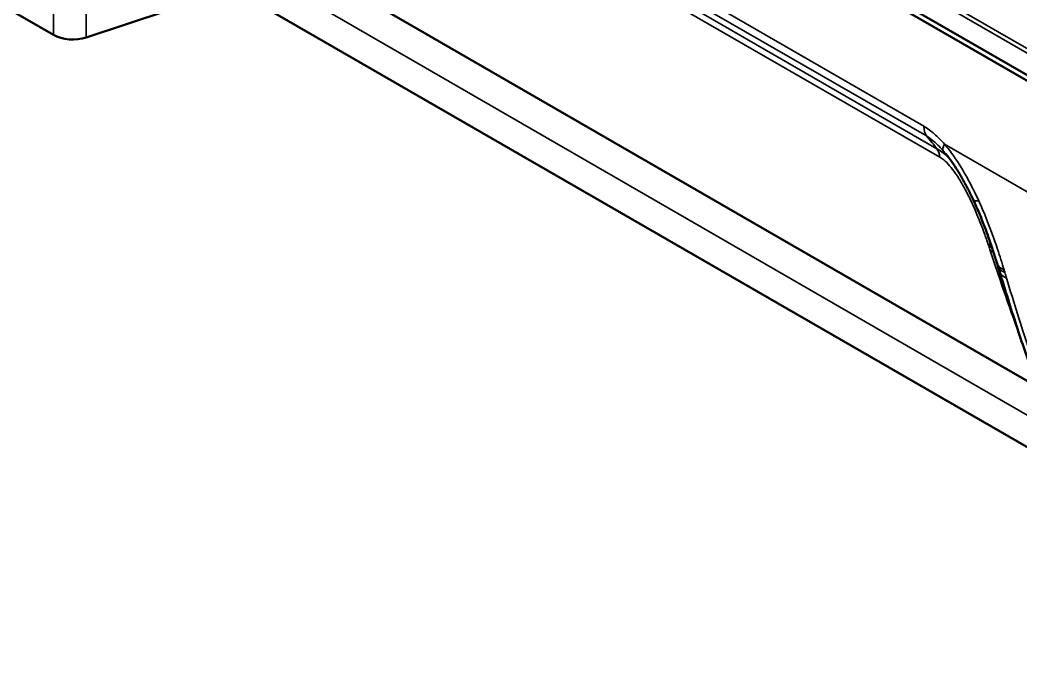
# Model space of a CAD drawing. Header units: millimetres. Extents: x 0 to 1485, y 0 to 1050.
# Drawn here: x 290.6 to 364.2, y 87.6 to 135.4 of the extents above; entities that cross this region are included whole.
import ezdxf

# ---------------------------------------------------------------- set-up
doc = ezdxf.new("R2010")
doc.units = ezdxf.units.MM
doc.header["$LTSCALE"] = 2.5
doc.layers.add('Sichtbar (ISO)', color=7, linetype='Continuous', lineweight=50)
doc.layers.add('Sichtbar schmal (ISO)', color=7, linetype='Continuous', lineweight=35)

msp = doc.modelspace()

# ---------------------------------------------------------------- linework, layer by layer
at = {"layer": 'Sichtbar (ISO)'}
for p, q in [((416.86, 100.751), (63.307, 304.875)), ((240.614, 202.915), (417.037, 101.057)), ((365.538, 108.318), (305.923, 142.736)), ((293.041, 134.271), (288.141, 137.1)), ((304.425, 137.077), (295.455, 134.087)), ((411.328, 77.001), (307.615, 136.879))]:
    msp.add_line(p, q, dxfattribs=at)
for centre, major_axis, ratio, start_param, end_param in [((294.455, 135.087), (2, 0), 0.57735, 3.926991, 5.235988), ((354.35, 127.418), (9.087, -20.614), 0.180004, 0.979505, 0.989665), ((358.328, 135.534), (-9.43, 33.476), 0.031928, 2.138292, 2.152571)]:
    msp.add_ellipse(centre, major_axis=major_axis, ratio=ratio, start_param=start_param, end_param=end_param, dxfattribs=at)
for points, knots in [([(358.673, 125.516), (358.822, 125.332), (358.971, 125.134), (359.262, 124.718), (359.405, 124.5), (359.684, 124.052), (359.819, 123.82), (360.082, 123.349), (360.21, 123.11), (360.457, 122.625), (360.577, 122.379), (360.693, 122.133)], [0.0734589, 0.0734589, 0.0734589, 0.0734589, 0.2521887, 0.2521887, 0.4309185, 0.4309185, 0.6096483, 0.6096483, 0.7883781, 0.7883781, 0.9671078, 0.9671078, 0.9671078, 0.9671078]), ([(362.44, 117.469), (362.348, 117.769), (362.252, 118.072), (362.052, 118.685), (361.947, 118.994), (361.728, 119.617), (361.613, 119.931), (361.372, 120.56), (361.245, 120.876), (360.979, 121.507), (360.84, 121.821), (360.693, 122.133)], [0, 0, 0, 0, 0.229626, 0.229626, 0.459253, 0.459253, 0.688879, 0.688879, 0.918505, 0.918505, 1.148132, 1.148132, 1.148132, 1.148132]), ([(365.735, 107.878), (365.513, 108.359), (365.3, 108.866), (364.883, 109.931), (364.679, 110.488), (364.272, 111.651), (364.07, 112.256), (363.662, 113.51), (363.457, 114.159), (363.042, 115.495), (362.832, 116.183), (362.617, 116.887)], [0, 0, 0, 0, 0.527877, 0.527877, 1.055753, 1.055753, 1.58363, 1.58363, 2.111507, 2.111507, 2.639383, 2.639383, 2.639383, 2.639383])]:
    msp.add_open_spline(points, degree=3, knots=knots, dxfattribs=at)
at = {"layer": 'Sichtbar schmal (ISO)'}
for p, q in [((417.219, 102.913), (240.796, 204.771)), ((417.15, 102.621), (240.727, 204.479)), ((357.059, 127.55), (299.884, 160.56)), ((300.073, 159.853), (357.249, 126.843)), ((358.016, 125.901), (300.486, 159.116)), ((300.707, 158.496), (358.237, 125.281)), ((293.041, 145.702), (293.041, 134.271)), ((295.455, 134.087), (295.455, 145.518)), ((308.307, 138.84), (369.777, 103.35)), ((374.125, 117.259), (358.58, 126.234))]:
    msp.add_line(p, q, dxfattribs=at)
for centre, major_axis, ratio, start_param, end_param in [((358.473, 128.366), (-1, -1.732), 0.57735, 5.497787, 6.021386), ((356.485, 123.997), (1.25, 2.165), 0.57735, 5.632019, 6.021386), ((359.994, 127.051), (-1.506, -1.316), 0.263569, 5.641541, 6.254674), ((362.502, 122.985), (-1.809, -0.852), 0.201995, 0, 0.586465), ((360.042, 117.495), (2.371, 0.794), 0.583099, 0.420466, 0.579974), ((360.096, 117.334), (-2.373, -0.787), 0.590042, 3.563471, 3.722912), ((360.217, 116.969), (-2.373, -0.787), 0.599039, 3.564276, 3.721952), ((364.352, 118.056), (-1.912, -0.586), 0.529538, 0, 0.604025), ((364.41, 117.867), (-1.914, -0.581), 0.538306, 0, 0.604598), ((364.531, 117.47), (-1.913, -0.583), 0.550572, 0, 0.602588)]:
    msp.add_ellipse(centre, major_axis=major_axis, ratio=ratio, start_param=start_param, end_param=end_param, dxfattribs=at)
for points, knots in [([(358.58, 126.234), (358.338, 126.512), (358.084, 126.77), (357.573, 127.213), (357.316, 127.401), (357.059, 127.55)], [0, 0, 0, 0, 0.2289998, 0.2289998, 0.4471544, 0.4471544, 0.4471544, 0.4471544]), ([(357.249, 126.843), (357.448, 126.723), (357.652, 126.568), (358.066, 126.198), (358.275, 125.981), (358.479, 125.747)], [-0.4471544, -0.4471544, -0.4471544, -0.4471544, -0.2289998, -0.2289998, 0, 0, 0, 0]), ([(358.986, 125.108), (358.828, 125.28), (358.658, 125.443), (358.329, 125.707), (358.174, 125.814), (358.016, 125.901)], [1.4571857, 1.4571857, 1.4571857, 1.4571857, 1.5571642, 1.5571642, 1.6384232, 1.6384232, 1.6384232, 1.6384232]), ([(361.091, 122.073), (360.826, 122.648), (360.541, 123.223), (359.934, 124.323), (359.613, 124.849), (359.048, 125.657), (358.819, 125.956), (358.58, 126.234)], [-0.9671078, -0.9671078, -0.9671078, -0.9671078, -0.5878537, -0.5878537, -0.2260976, -0.2260976, 0, 0, 0, 0]), ([(358.237, 125.281), (358.332, 125.226), (358.43, 125.156), (358.671, 124.953), (358.812, 124.808), (359.103, 124.473), (359.25, 124.278), (359.577, 123.807), (359.749, 123.528), (360.088, 122.934), (360.252, 122.618), (360.578, 121.953), (360.736, 121.603), (361.091, 120.772), (361.278, 120.296), (361.563, 119.521), (361.67, 119.216), (361.771, 118.917)], [-1.638423, -1.638423, -1.638423, -1.638423, -1.557164, -1.557164, -1.433154, -1.433154, -1.286237, -1.286237, -1.084482, -1.084482, -0.85755, -0.85755, -0.601343, -0.601343, -0.240298, -0.240298, 0, 0, 0, 0]), ([(362.955, 116.998), (362.805, 117.494), (362.646, 118.001), (362.198, 119.342), (361.891, 120.192), (361.395, 121.392), (361.247, 121.733), (361.091, 122.073)], [0, 0, 0, 0, 0.355218, 0.355218, 0.923567, 0.923567, 1.148132, 1.148132, 1.148132, 1.148132]), ([(361.824, 118.76), (361.844, 118.701), (361.864, 118.642), (361.904, 118.524), (361.923, 118.465), (361.943, 118.406)], [-2.64867024, -2.64867024, -2.64867024, -2.64867024, -2.60083033, -2.60083033, -2.55299042, -2.55299042, -2.55299042, -2.55299042]), ([(361.943, 118.406), (362.471, 116.83), (362.963, 115.353), (363.642, 113.423), (363.848, 112.853), (364.051, 112.318)], [0, 0, 0, 0, 1.284115, 1.284115, 1.861342, 1.861342, 1.861342, 1.861342]), ([(363.013, 116.803), (363.004, 116.836), (362.994, 116.868), (362.974, 116.933), (362.965, 116.966), (362.955, 116.998)], [-0.04665176, -0.04665176, -0.04665176, -0.04665176, -0.0233569, -0.0233569, 0, 0, 0, 0]), ([(363.136, 116.392), (363.116, 116.461), (363.095, 116.529), (363.054, 116.666), (363.034, 116.734), (363.013, 116.803)], [0, 0, 0, 0, 0.04955132, 0.04955132, 0.09910265, 0.09910265, 0.09910265, 0.09910265]), ([(366.286, 107.257), (365.742, 108.416), (365.23, 109.797), (364.199, 112.877), (363.68, 114.577), (363.136, 116.392)], [0, 0, 0, 0, 1.319692, 1.319692, 2.639383, 2.639383, 2.639383, 2.639383])]:
    msp.add_open_spline(points, degree=3, knots=knots, dxfattribs=at)
for points in [[(357.249, 126.843), (357.508, 126.527), (357.764, 126.213), (358.016, 125.901)], [(358.479, 125.747), (358.544, 125.672), (358.608, 125.595), (358.673, 125.516)], [(361.771, 118.917), (361.789, 118.864), (361.807, 118.812), (361.824, 118.76)]]:
    msp.add_open_spline(points, degree=3, dxfattribs=at)

doc.saveas('drawing.dxf')
